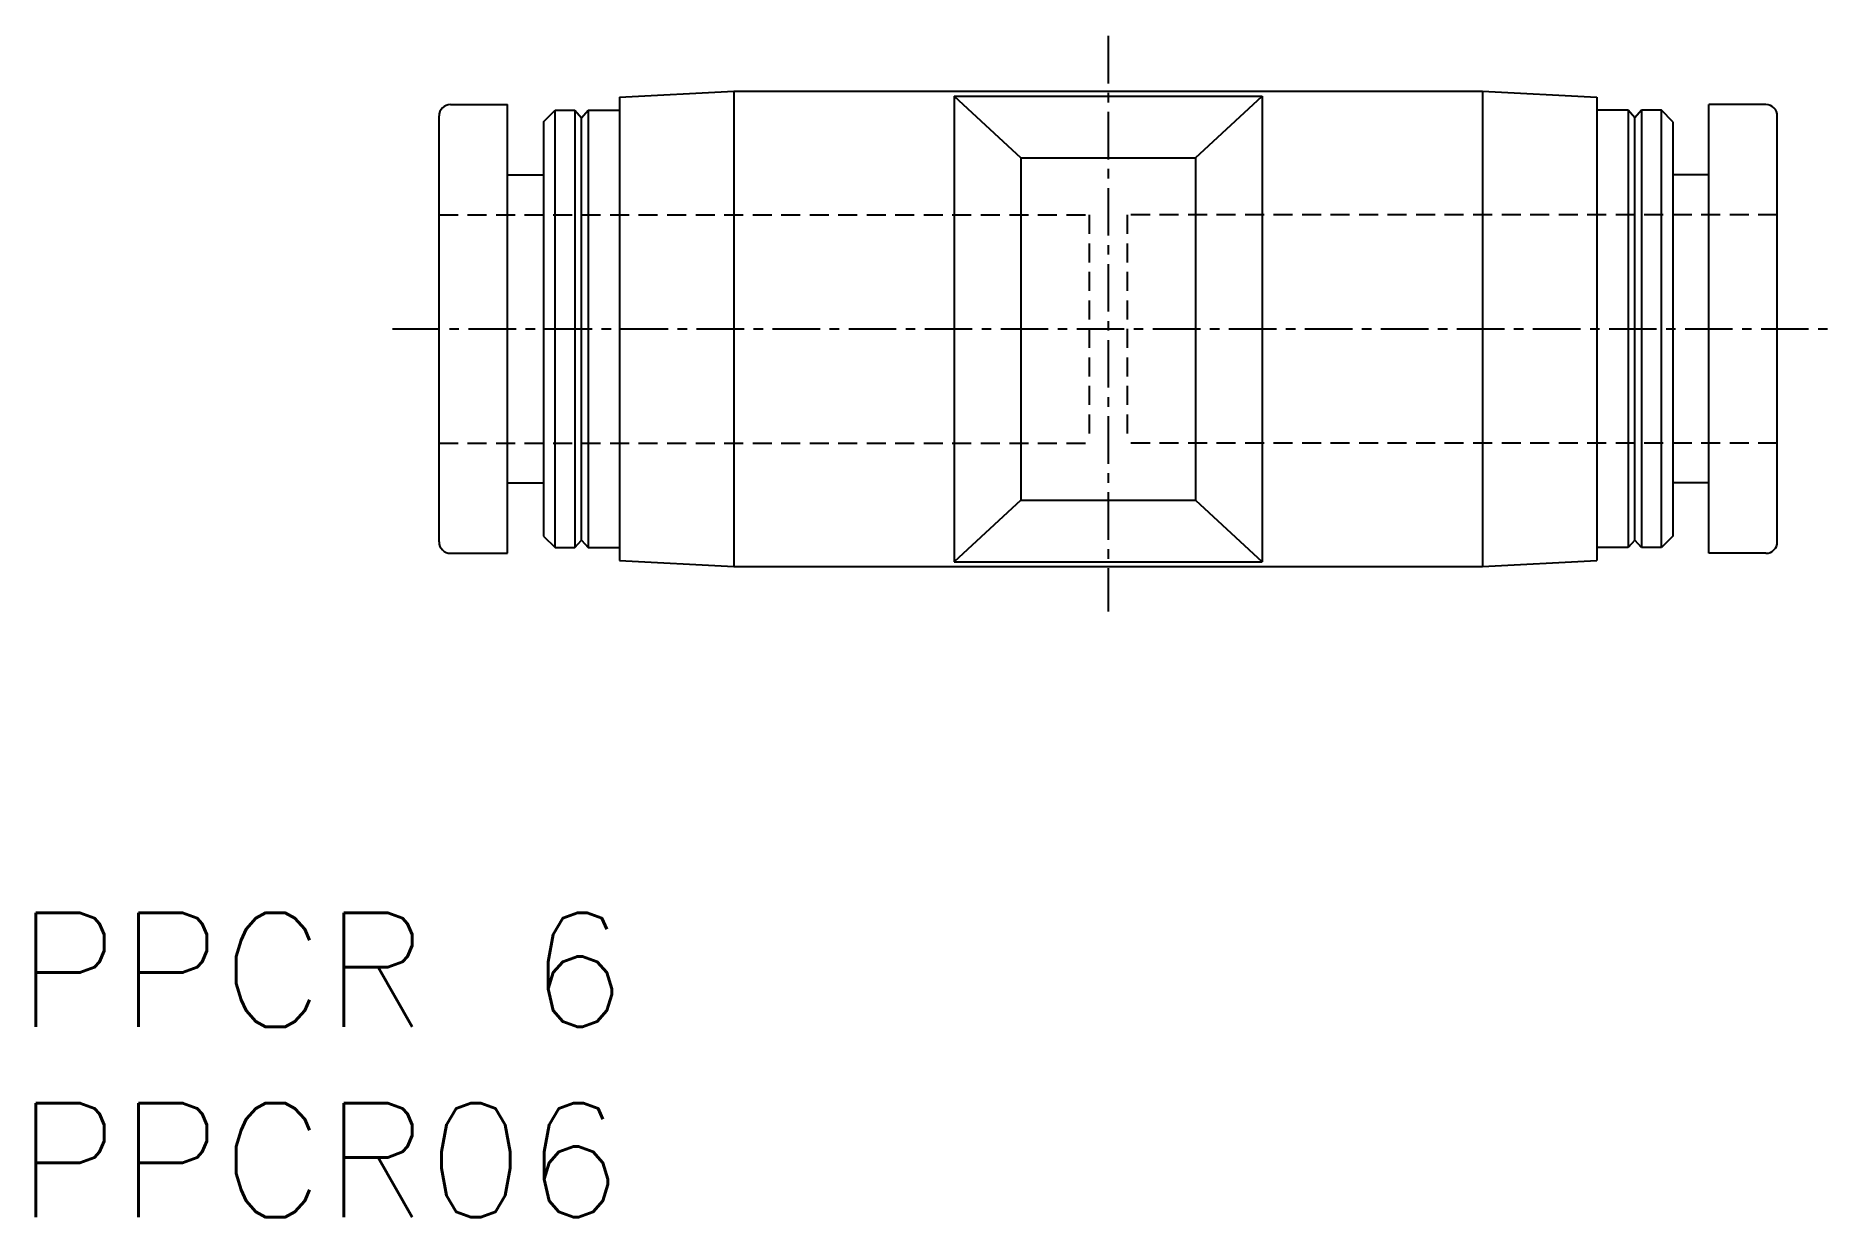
# Model space of a CAD drawing. Extents: x 0.5 to 47.7, y 0 to 31.1.
import ezdxf

# ---------------------------------------------------------------- set-up
doc = ezdxf.new("R2010")
doc.units = 0
doc.linetypes.add('CENTER', pattern=[2, 1.25, -0.25, 0.25, -0.25])
doc.linetypes.add('DASHED', pattern=[0.75, 0.5, -0.25])
doc.layers.get('0').update_dxf_attribs({"linetype": 'CONTINUOUS'})
doc.layers.add('CENTER', color=1, linetype='CENTER')
doc.styles.get("Standard").update_dxf_attribs({"font": 'txt.shx'})

# ---------------------------------------------------------------- blocks, each defined once
blk = doc.blocks.new('*U4')
at = {"color": 7, "linetype": 'CONTINUOUS'}
blk.add_text('PPCR06', height=3, dxfattribs=at).set_placement((0, 0))
blk = doc.blocks.new('*U5')
at = {"color": 7, "linetype": 'CONTINUOUS'}
blk.add_text('PPCR 6', height=3, dxfattribs=at).set_placement((0, 5))

msp = doc.modelspace()

# ---------------------------------------------------------------- linework, layer by layer
at = {"color": 7, "linetype": 'CONTINUOUS'}
for p, q in [((15.869, 29.448), (18.869, 29.605)), ((15.869, 29.448), (15.869, 17.263)), ((18.869, 29.605), (18.869, 17.105)), ((18.869, 29.605), (38.569, 29.605)), ((24.669, 29.479), (24.669, 17.232)), ((24.669, 29.479), (32.769, 29.479)), ((24.669, 29.479), (26.419, 27.855)), ((31.019, 27.855), (32.769, 29.479)), ((32.769, 29.479), (32.769, 17.232)), ((38.569, 29.605), (38.569, 17.105)), ((38.569, 29.605), (41.569, 29.448)), ((41.569, 29.448), (41.569, 17.263)), ((11.119, 17.755), (11.119, 28.955)), ((11.419, 29.255), (12.919, 29.255)), ((12.919, 17.455), (12.919, 29.255)), ((13.869, 28.805), (14.169, 29.105)), ((13.869, 28.805), (13.869, 17.905)), ((14.169, 29.105), (14.694, 29.105)), ((14.169, 17.605), (14.169, 29.105)), ((14.694, 29.105), (14.869, 28.905)), ((14.694, 29.105), (14.694, 17.605)), ((14.869, 28.905), (15.044, 29.105)), ((14.869, 17.805), (14.869, 28.905)), ((15.044, 29.105), (15.044, 17.605)), ((15.044, 29.105), (15.869, 29.105)), ((42.394, 29.105), (41.569, 29.105)), ((42.569, 28.905), (42.394, 29.105)), ((42.394, 29.105), (42.394, 17.605)), ((42.744, 29.105), (42.569, 28.905)), ((42.569, 17.805), (42.569, 28.905)), ((43.269, 29.105), (42.744, 29.105)), ((42.744, 29.105), (42.744, 17.605)), ((43.569, 28.805), (43.269, 29.105)), ((43.269, 17.605), (43.269, 29.105)), ((43.569, 28.805), (43.569, 17.905)), ((44.519, 17.455), (44.519, 29.255)), ((46.019, 29.255), (44.519, 29.255)), ((46.319, 17.755), (46.319, 28.955)), ((26.419, 27.855), (31.019, 27.855)), ((26.419, 27.855), (26.419, 18.855)), ((31.019, 27.855), (31.019, 18.855)), ((12.919, 27.405), (13.869, 27.405)), ((44.519, 27.405), (43.569, 27.405)), ((12.919, 19.305), (13.869, 19.305)), ((44.519, 19.305), (43.569, 19.305)), ((26.419, 18.855), (24.669, 17.232)), ((26.419, 18.855), (31.019, 18.855)), ((31.019, 18.855), (32.769, 17.232)), ((13.869, 17.905), (14.169, 17.605)), ((14.169, 17.605), (14.694, 17.605)), ((14.694, 17.605), (14.869, 17.805)), ((14.869, 17.805), (15.044, 17.605)), ((15.044, 17.605), (15.869, 17.605)), ((42.394, 17.605), (41.569, 17.605)), ((42.569, 17.805), (42.394, 17.605)), ((42.744, 17.605), (42.569, 17.805)), ((43.269, 17.605), (42.744, 17.605)), ((43.569, 17.905), (43.269, 17.605)), ((11.419, 17.455), (12.919, 17.455)), ((15.869, 17.263), (18.869, 17.105)), ((18.869, 17.105), (38.569, 17.105)), ((24.669, 17.232), (32.769, 17.232)), ((38.569, 17.105), (41.569, 17.263)), ((46.019, 17.455), (44.519, 17.455))]:
    msp.add_line(p, q, dxfattribs=at)
at = {"color": 3, "linetype": 'DASHED'}
for p, q in [((11.119, 26.355), (28.219, 26.355)), ((28.219, 26.355), (28.219, 20.355)), ((46.319, 26.355), (29.219, 26.355)), ((29.219, 26.355), (29.219, 20.355)), ((11.119, 20.355), (28.219, 20.355)), ((46.319, 20.355), (29.219, 20.355))]:
    msp.add_line(p, q, dxfattribs=at)
at = {"color": 7, "linetype": 'CONTINUOUS'}
for centre, start, end in [((11.419, 28.955), 90, 180), ((46.019, 28.955), 0, 90), ((11.419, 17.755), 180, 270), ((46.019, 17.755), 270, 0)]:
    msp.add_arc(centre, 0.3, start, end, dxfattribs=at)
at = {"layer": 'CENTER', "color": 1, "linetype": 'CENTER'}
for p, q in [((28.719, 31.061), (28.719, 15.925)), ((9.893, 23.355), (47.708, 23.355))]:
    msp.add_line(p, q, dxfattribs=at)

# ---------------------------------------------------------------- block references
at = {"color": 7, "linetype": 'CONTINUOUS'}
for name in ['*U5', '*U4']:
    msp.add_blockref(name, (0, 0), dxfattribs=at)

doc.saveas('drawing.dxf')
